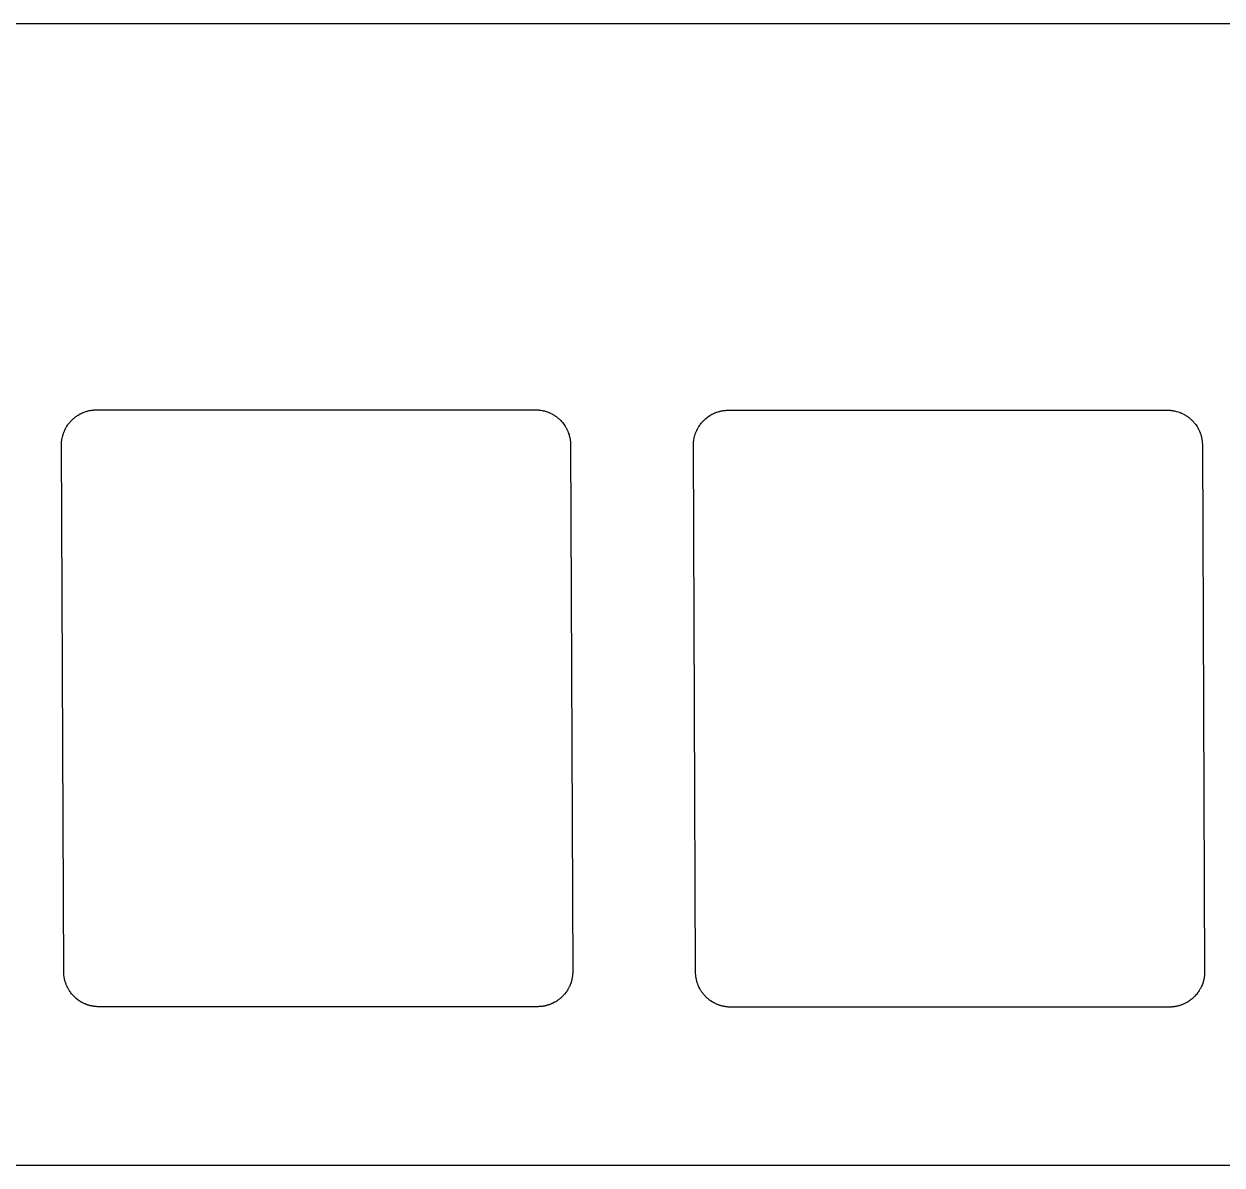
# Model space of a CAD drawing. Header units: metres. Extents: x -3 to 104, y 0 to 37.
# Drawn here: x 45.41 to 79.54, y 4.5 to 37 of the extents above; entities that cross this region are included whole.
import ezdxf

# ---------------------------------------------------------------- set-up
doc = ezdxf.new("R2010")
doc.units = ezdxf.units.M

msp = doc.modelspace()

# ---------------------------------------------------------------- linework, layer by layer
for p, q in [((103.018, 37), (-2.01758, 37)), ((47.1045, 25.9365), (47.1201, 25.9424)), ((47.1201, 25.9424), (47.1699, 25.96)), ((47.1699, 25.96), (47.1865, 25.9648)), ((47.1865, 25.9648), (47.2031, 25.9707)), ((47.2031, 25.9707), (47.2197, 25.9746)), ((47.2197, 25.9746), (47.2373, 25.9795)), ((47.2373, 25.9795), (47.2705, 25.9873)), ((47.2705, 25.9873), (47.2881, 25.9902)), ((47.2881, 25.9902), (47.3047, 25.9941)), ((47.3047, 25.9941), (47.3223, 25.9971)), ((47.3223, 25.9971), (47.3398, 25.999)), ((47.3398, 25.999), (47.3564, 26.002)), ((47.3564, 26.002), (47.374, 26.0039)), ((47.374, 26.0039), (47.3916, 26.0049)), ((47.3916, 26.0049), (47.4092, 26.0068)), ((47.4092, 26.0068), (47.4443, 26.0088)), ((47.4443, 26.0088), (59.9785, 26.0107)), ((59.9785, 26.0107), (59.9961, 26.0098)), ((59.9961, 26.0098), (60.0137, 26.0098)), ((60.0137, 26.0098), (60.0664, 26.0068)), ((60.0664, 26.0068), (60.083, 26.0049)), ((60.083, 26.0049), (60.1182, 26.001)), ((60.1182, 26.001), (60.1348, 25.998)), ((60.1348, 25.998), (60.1699, 25.9922)), ((60.1699, 25.9922), (60.1865, 25.9883)), ((60.1865, 25.9883), (60.2041, 25.9844)), ((60.2041, 25.9844), (60.2373, 25.9766)), ((60.2373, 25.9766), (60.2549, 25.9717)), ((60.2549, 25.9717), (60.2881, 25.9619)), ((60.2881, 25.9619), (60.3213, 25.9502)), ((60.3213, 25.9502), (60.3369, 25.9443)), ((60.3369, 25.9443), (60.3535, 25.9375)), ((65.1211, 25.9326), (65.1367, 25.9395)), ((65.1367, 25.9395), (65.1533, 25.9443)), ((65.1533, 25.9443), (65.1865, 25.9561)), ((65.1865, 25.9561), (65.2031, 25.9609)), ((65.2031, 25.9609), (65.2197, 25.9648)), ((65.2197, 25.9648), (65.2373, 25.9697)), ((65.2373, 25.9697), (65.2539, 25.9736)), ((65.2539, 25.9736), (65.2715, 25.9775)), ((65.2715, 25.9775), (65.2881, 25.9805)), ((65.2881, 25.9805), (65.3057, 25.9844)), ((65.3057, 25.9844), (65.3223, 25.9873)), ((65.3223, 25.9873), (65.3398, 25.9893)), ((65.3398, 25.9893), (65.3574, 25.9922)), ((65.3574, 25.9922), (65.374, 25.9941)), ((65.374, 25.9941), (65.3916, 25.9951)), ((65.3916, 25.9951), (65.4092, 25.9971)), ((65.4092, 25.9971), (65.4443, 25.999)), ((65.4443, 25.999), (77.9961, 26.001)), ((77.9961, 26.001), (78.0664, 25.9971)), ((78.0664, 25.9971), (78.083, 25.9951)), ((78.083, 25.9951), (78.1182, 25.9912)), ((78.1182, 25.9912), (78.1357, 25.9883)), ((78.1357, 25.9883), (78.1523, 25.9854)), ((78.1523, 25.9854), (78.1699, 25.9824)), ((78.1699, 25.9824), (78.1865, 25.9785)), ((78.1865, 25.9785), (78.2041, 25.9746)), ((78.2041, 25.9746), (78.2373, 25.9668)), ((78.2373, 25.9668), (78.2549, 25.9619)), ((78.2549, 25.9619), (78.2881, 25.9521)), ((78.2881, 25.9521), (78.3213, 25.9404)), ((78.3213, 25.9404), (78.3369, 25.9346)), ((46.6699, 25.5967), (46.6797, 25.6104)), ((46.6797, 25.6104), (46.6904, 25.625)), ((46.6904, 25.625), (46.7012, 25.6387)), ((46.7012, 25.6387), (46.7129, 25.6514)), ((46.7129, 25.6514), (46.7236, 25.665)), ((46.7236, 25.665), (46.7354, 25.6777)), ((46.7354, 25.6777), (46.7471, 25.6914)), ((46.7471, 25.6914), (46.7842, 25.7285)), ((46.7842, 25.7285), (46.8223, 25.7637)), ((46.8223, 25.7637), (46.8359, 25.7754)), ((46.8359, 25.7754), (46.8906, 25.8184)), ((46.8906, 25.8184), (46.9492, 25.8574)), ((46.9492, 25.8574), (46.9785, 25.875)), ((46.9785, 25.875), (46.9941, 25.8838)), ((46.9941, 25.8838), (47.0098, 25.8916)), ((47.0098, 25.8916), (47.0244, 25.9004)), ((47.0244, 25.9004), (47.04, 25.9082)), ((47.04, 25.9082), (47.0566, 25.915)), ((47.0566, 25.915), (47.0723, 25.9229)), ((47.0723, 25.9229), (47.0879, 25.9297)), ((47.0879, 25.9297), (47.1045, 25.9365)), ((60.3535, 25.9375), (60.3691, 25.9307)), ((60.3691, 25.9307), (60.3857, 25.9238)), ((60.3857, 25.9238), (60.4014, 25.917)), ((60.4014, 25.917), (60.4482, 25.8936)), ((60.4482, 25.8936), (60.4639, 25.8848)), ((60.4639, 25.8848), (60.4785, 25.876)), ((60.4785, 25.876), (60.4941, 25.8672)), ((60.4941, 25.8672), (60.5088, 25.8584)), ((60.5088, 25.8584), (60.5234, 25.8486)), ((60.5234, 25.8486), (60.5381, 25.8398)), ((60.5381, 25.8398), (60.5527, 25.8291)), ((60.5527, 25.8291), (60.5664, 25.8193)), ((60.5664, 25.8193), (60.5811, 25.8086)), ((60.5811, 25.8086), (60.5947, 25.7988)), ((60.5947, 25.7988), (60.6084, 25.7871)), ((60.6084, 25.7871), (60.6211, 25.7764)), ((60.6211, 25.7764), (60.6348, 25.7646)), ((60.6348, 25.7646), (60.6475, 25.7539)), ((60.6475, 25.7539), (60.6611, 25.7422)), ((60.6611, 25.7422), (60.6982, 25.7051)), ((60.6982, 25.7051), (60.7217, 25.6797)), ((60.7217, 25.6797), (60.7334, 25.666)), ((60.7334, 25.666), (60.7451, 25.6533)), ((60.7451, 25.6533), (60.7881, 25.5986)), ((60.7881, 25.5986), (60.8271, 25.54)), ((64.6699, 25.5869), (64.6807, 25.6016)), ((64.6807, 25.6016), (64.7021, 25.6289)), ((64.7021, 25.6289), (64.7129, 25.6416)), ((64.7129, 25.6416), (64.7246, 25.6553)), ((64.7246, 25.6553), (64.7363, 25.668)), ((64.7363, 25.668), (64.748, 25.6816)), ((64.748, 25.6816), (64.7598, 25.6943)), ((64.7598, 25.6943), (64.7842, 25.7188)), ((64.7842, 25.7188), (64.8096, 25.7422)), ((64.8096, 25.7422), (64.8232, 25.7539)), ((64.8232, 25.7539), (64.8359, 25.7656)), ((64.8359, 25.7656), (64.877, 25.7979)), ((64.877, 25.7979), (64.8916, 25.8086)), ((64.8916, 25.8086), (64.9053, 25.8184)), ((64.9053, 25.8184), (64.9492, 25.8477)), ((64.9492, 25.8477), (64.9785, 25.8652)), ((64.9785, 25.8652), (64.9941, 25.874)), ((64.9941, 25.874), (65.0098, 25.8818)), ((65.0098, 25.8818), (65.0254, 25.8906)), ((65.0254, 25.8906), (65.041, 25.8984)), ((65.041, 25.8984), (65.0566, 25.9053)), ((65.0566, 25.9053), (65.0723, 25.9131)), ((65.0723, 25.9131), (65.0879, 25.9199)), ((65.0879, 25.9199), (65.1045, 25.9268)), ((65.1045, 25.9268), (65.1211, 25.9326)), ((78.3369, 25.9346), (78.3535, 25.9277)), ((78.3535, 25.9277), (78.3691, 25.9209)), ((78.3691, 25.9209), (78.3857, 25.9141)), ((78.3857, 25.9141), (78.4014, 25.9072)), ((78.4014, 25.9072), (78.4482, 25.8838)), ((78.4482, 25.8838), (78.4639, 25.875)), ((78.4639, 25.875), (78.4785, 25.8662)), ((78.4785, 25.8662), (78.4941, 25.8574)), ((78.4941, 25.8574), (78.5088, 25.8486)), ((78.5088, 25.8486), (78.5234, 25.8389)), ((78.5234, 25.8389), (78.5381, 25.8301)), ((78.5381, 25.8301), (78.5527, 25.8193)), ((78.5527, 25.8193), (78.5664, 25.8096)), ((78.5664, 25.8096), (78.5811, 25.7988)), ((78.5811, 25.7988), (78.5947, 25.7891)), ((78.5947, 25.7891), (78.6084, 25.7773)), ((78.6084, 25.7773), (78.6221, 25.7666)), ((78.6221, 25.7666), (78.6348, 25.7559)), ((78.6348, 25.7559), (78.6484, 25.7441)), ((78.6484, 25.7441), (78.6611, 25.7324)), ((78.6611, 25.7324), (78.6982, 25.6953)), ((78.6982, 25.6953), (78.7217, 25.6699)), ((78.7217, 25.6699), (78.7334, 25.6562)), ((78.7334, 25.6562), (78.7451, 25.6436)), ((78.7451, 25.6436), (78.7881, 25.5889)), ((46.5049, 25.2344), (46.5127, 25.2676)), ((46.5127, 25.2676), (46.5176, 25.2842)), ((46.5176, 25.2842), (46.5225, 25.3018)), ((46.5225, 25.3018), (46.5273, 25.3184)), ((46.5273, 25.3184), (46.5332, 25.335)), ((46.5332, 25.335), (46.5391, 25.3506)), ((46.5391, 25.3506), (46.5449, 25.3672)), ((46.5449, 25.3672), (46.5518, 25.3838)), ((46.5518, 25.3838), (46.5586, 25.3994)), ((46.5586, 25.3994), (46.5654, 25.416)), ((46.5654, 25.416), (46.5723, 25.4316)), ((46.5723, 25.4316), (46.5957, 25.4785)), ((46.5957, 25.4785), (46.6045, 25.4941)), ((46.6045, 25.4941), (46.6123, 25.5088)), ((46.6123, 25.5088), (46.6221, 25.5244)), ((46.6221, 25.5244), (46.6396, 25.5537)), ((46.6396, 25.5537), (46.6592, 25.583)), ((46.6592, 25.583), (46.6699, 25.5967)), ((60.8271, 25.54), (60.8447, 25.5107)), ((60.8447, 25.5107), (60.8535, 25.4951)), ((60.8535, 25.4951), (60.8613, 25.4795)), ((60.8613, 25.4795), (60.8701, 25.4648)), ((60.8701, 25.4648), (60.8779, 25.4492)), ((60.8779, 25.4492), (60.8848, 25.4326)), ((60.8848, 25.4326), (60.8926, 25.417)), ((60.8926, 25.417), (60.8994, 25.4014)), ((60.8994, 25.4014), (60.9062, 25.3848)), ((60.9062, 25.3848), (60.9121, 25.3691)), ((60.9121, 25.3691), (60.9189, 25.3525)), ((60.9189, 25.3525), (60.9238, 25.3359)), ((60.9238, 25.3359), (60.9355, 25.3027)), ((60.9355, 25.3027), (60.9404, 25.2861)), ((60.9404, 25.2861), (60.9443, 25.2695)), ((60.9443, 25.2695), (60.9492, 25.252)), ((64.5049, 25.2246), (64.5127, 25.2578)), ((64.5127, 25.2578), (64.5176, 25.2754)), ((64.5176, 25.2754), (64.5225, 25.292)), ((64.5225, 25.292), (64.5283, 25.3086)), ((64.5283, 25.3086), (64.5332, 25.3252)), ((64.5332, 25.3252), (64.5391, 25.3418)), ((64.5391, 25.3418), (64.5449, 25.3574)), ((64.5449, 25.3574), (64.5518, 25.374)), ((64.5518, 25.374), (64.5586, 25.3896)), ((64.5586, 25.3896), (64.5654, 25.4062)), ((64.5654, 25.4062), (64.5723, 25.4219)), ((64.5723, 25.4219), (64.5957, 25.4688)), ((64.5957, 25.4688), (64.6045, 25.4844)), ((64.6045, 25.4844), (64.6133, 25.499)), ((64.6133, 25.499), (64.6221, 25.5146)), ((64.6221, 25.5146), (64.6309, 25.5293)), ((64.6309, 25.5293), (64.6602, 25.5732)), ((64.6602, 25.5732), (64.6699, 25.5869)), ((78.7881, 25.5889), (78.8271, 25.5303)), ((78.8271, 25.5303), (78.8447, 25.501)), ((78.8447, 25.501), (78.8535, 25.4854)), ((78.8535, 25.4854), (78.8613, 25.4697)), ((78.8613, 25.4697), (78.8701, 25.4551)), ((78.8701, 25.4551), (78.8779, 25.4395)), ((78.8779, 25.4395), (78.8848, 25.4229)), ((78.8848, 25.4229), (78.8926, 25.4072)), ((78.8926, 25.4072), (78.8994, 25.3916)), ((78.8994, 25.3916), (78.9062, 25.375)), ((78.9062, 25.375), (78.9121, 25.3594)), ((78.9121, 25.3594), (78.9189, 25.3428)), ((78.9189, 25.3428), (78.9248, 25.3262)), ((78.9248, 25.3262), (78.9297, 25.3096)), ((78.9297, 25.3096), (78.9355, 25.293)), ((78.9355, 25.293), (78.9404, 25.2764)), ((78.9404, 25.2764), (78.9443, 25.2598)), ((78.9443, 25.2598), (78.9492, 25.2422)), ((46.4785, 25.0264), (46.4814, 25.0791)), ((46.4785, 25.0088), (46.4785, 25.0264)), ((46.541, 10.0088), (46.4785, 25.0088)), ((46.4814, 25.0791), (46.4824, 25.0957)), ((46.4824, 25.0957), (46.4883, 25.1484)), ((46.4883, 25.1484), (46.4912, 25.165)), ((46.4912, 25.165), (46.4971, 25.2002)), ((46.4971, 25.2002), (46.501, 25.2168)), ((46.501, 25.2168), (46.5049, 25.2344)), ((60.9492, 25.252), (60.957, 25.2188)), ((60.957, 25.2188), (60.96, 25.2012)), ((60.96, 25.2012), (60.9639, 25.1836)), ((60.9639, 25.1836), (60.9668, 25.167)), ((60.9668, 25.167), (60.9688, 25.1494)), ((60.9688, 25.1494), (60.9717, 25.1318)), ((60.9717, 25.1318), (60.9736, 25.1152)), ((60.9736, 25.1152), (60.9746, 25.0977)), ((60.9746, 25.0977), (60.9766, 25.0801)), ((60.9766, 25.0801), (60.9785, 25.0449)), ((60.9785, 25.0449), (60.9785, 25.0107)), ((60.9785, 25.0107), (61.041, 10.0098)), ((64.4785, 24.999), (64.4795, 25.0166)), ((64.541, 9.99902), (64.4785, 24.999)), ((64.4795, 25.0342), (64.4824, 25.0869)), ((64.4795, 25.0166), (64.4795, 25.0342)), ((64.4824, 25.0869), (64.4844, 25.1035)), ((64.4844, 25.1035), (64.4883, 25.1387)), ((64.4883, 25.1387), (64.4912, 25.1553)), ((64.4912, 25.1553), (64.4971, 25.1904)), ((64.4971, 25.1904), (64.501, 25.207)), ((64.501, 25.207), (64.5049, 25.2246)), ((78.9492, 25.2422), (78.957, 25.209)), ((78.957, 25.209), (78.96, 25.1914)), ((78.96, 25.1914), (78.9639, 25.1738)), ((78.9639, 25.1738), (78.9668, 25.1572)), ((78.9668, 25.1572), (78.9688, 25.1396)), ((78.9688, 25.1396), (78.9717, 25.1221)), ((78.9717, 25.1221), (78.9736, 25.1055)), ((78.9736, 25.1055), (78.9746, 25.0879)), ((78.9746, 25.0879), (78.9766, 25.0703)), ((78.9766, 25.0703), (78.9785, 25.0352)), ((78.9785, 25.0352), (78.9785, 25.001)), ((78.9785, 25.001), (79.041, 10)), ((46.541, 9.99121), (46.541, 10.0088)), ((46.5449, 9.9209), (46.541, 9.99121)), ((46.5469, 9.9043), (46.5449, 9.9209)), ((46.5508, 9.86914), (46.5469, 9.9043)), ((61.0361, 9.90527), (61.0342, 9.8877)), ((61.0371, 9.92285), (61.0361, 9.90527)), ((61.0391, 9.94043), (61.0371, 9.92285)), ((61.04, 9.95703), (61.0391, 9.94043)), ((61.041, 9.97461), (61.04, 9.95703)), ((61.041, 10.0098), (61.041, 9.97461)), ((64.542, 9.98145), (64.541, 9.99902)), ((64.542, 9.96387), (64.542, 9.98145)), ((64.5449, 9.91113), (64.542, 9.96387)), ((64.5469, 9.89453), (64.5449, 9.91113)), ((79.0371, 9.91309), (79.0361, 9.89551)), ((79.0391, 9.93066), (79.0371, 9.91309)), ((79.04, 9.94727), (79.0391, 9.93066)), ((79.041, 9.96484), (79.04, 9.94727)), ((79.041, 10), (79.041, 9.96484)), ((46.5537, 9.85156), (46.5508, 9.86914)), ((46.5566, 9.83496), (46.5537, 9.85156)), ((46.5596, 9.81738), (46.5566, 9.83496)), ((46.5635, 9.80078), (46.5596, 9.81738)), ((46.5664, 9.7832), (46.5635, 9.80078)), ((46.5713, 9.7666), (46.5664, 9.7832)), ((46.5752, 9.75), (46.5713, 9.7666)), ((46.5801, 9.73242), (46.5752, 9.75)), ((46.5898, 9.69922), (46.5801, 9.73242)), ((46.6016, 9.66602), (46.5898, 9.69922)), ((46.6074, 9.65039), (46.6016, 9.66602)), ((46.6143, 9.63379), (46.6074, 9.65039)), ((46.6211, 9.61816), (46.6143, 9.63379)), ((46.6279, 9.60156), (46.6211, 9.61816)), ((46.6348, 9.58594), (46.6279, 9.60156)), ((46.6582, 9.53906), (46.6348, 9.58594)), ((60.9404, 9.57129), (60.9326, 9.55566)), ((60.9473, 9.58691), (60.9404, 9.57129)), ((60.9551, 9.60352), (60.9473, 9.58691)), ((60.9688, 9.63477), (60.9551, 9.60352)), ((60.9922, 9.70117), (60.9688, 9.63477)), ((60.9971, 9.71777), (60.9922, 9.70117)), ((61.0029, 9.73438), (60.9971, 9.71777)), ((61.0068, 9.75098), (61.0029, 9.73438)), ((61.0117, 9.76758), (61.0068, 9.75098)), ((61.0156, 9.78516), (61.0117, 9.76758)), ((61.0195, 9.80176), (61.0156, 9.78516)), ((61.0225, 9.81934), (61.0195, 9.80176)), ((61.0264, 9.83594), (61.0225, 9.81934)), ((61.0293, 9.85352), (61.0264, 9.83594)), ((61.0312, 9.87109), (61.0293, 9.85352)), ((61.0342, 9.8877), (61.0312, 9.87109)), ((64.5508, 9.85938), (64.5469, 9.89453)), ((64.5537, 9.8418), (64.5508, 9.85938)), ((64.5566, 9.8252), (64.5537, 9.8418)), ((64.5596, 9.80762), (64.5566, 9.8252)), ((64.5635, 9.79102), (64.5596, 9.80762)), ((64.5674, 9.77344), (64.5635, 9.79102)), ((64.5752, 9.74023), (64.5674, 9.77344)), ((64.5801, 9.72266), (64.5752, 9.74023)), ((64.585, 9.70605), (64.5801, 9.72266)), ((64.5908, 9.68945), (64.585, 9.70605)), ((64.5957, 9.67285), (64.5908, 9.68945)), ((64.6016, 9.65625), (64.5957, 9.67285)), ((64.6074, 9.64062), (64.6016, 9.65625)), ((64.6143, 9.62402), (64.6074, 9.64062)), ((64.6211, 9.6084), (64.6143, 9.62402)), ((64.6279, 9.5918), (64.6211, 9.6084)), ((64.6348, 9.57617), (64.6279, 9.5918)), ((64.6582, 9.5293), (64.6348, 9.57617)), ((78.9404, 9.56152), (78.9326, 9.5459)), ((78.9473, 9.57715), (78.9404, 9.56152)), ((78.9551, 9.59375), (78.9473, 9.57715)), ((78.9688, 9.625), (78.9551, 9.59375)), ((78.998, 9.70801), (78.9688, 9.625)), ((79.0029, 9.72461), (78.998, 9.70801)), ((79.0068, 9.74121), (79.0029, 9.72461)), ((79.0117, 9.75781), (79.0068, 9.74121)), ((79.0156, 9.77539), (79.0117, 9.75781)), ((79.0195, 9.79199), (79.0156, 9.77539)), ((79.0225, 9.80957), (79.0195, 9.79199)), ((79.0264, 9.82617), (79.0225, 9.80957)), ((79.0293, 9.84375), (79.0264, 9.82617)), ((79.0312, 9.86133), (79.0293, 9.84375)), ((79.0342, 9.87793), (79.0312, 9.86133)), ((79.0361, 9.89551), (79.0342, 9.87793)), ((46.667, 9.52344), (46.6582, 9.53906)), ((46.6748, 9.50879), (46.667, 9.52344)), ((46.6836, 9.49316), (46.6748, 9.50879)), ((46.6934, 9.47852), (46.6836, 9.49316)), ((46.7021, 9.46387), (46.6934, 9.47852)), ((46.7217, 9.43457), (46.7021, 9.46387)), ((46.7324, 9.4209), (46.7217, 9.43457)), ((46.7422, 9.40625), (46.7324, 9.4209)), ((46.7637, 9.37891), (46.7422, 9.40625)), ((46.7754, 9.36523), (46.7637, 9.37891)), ((46.7861, 9.35254), (46.7754, 9.36523)), ((46.7979, 9.33887), (46.7861, 9.35254)), ((46.8096, 9.32617), (46.7979, 9.33887)), ((46.8467, 9.28906), (46.8096, 9.32617)), ((46.8848, 9.25391), (46.8467, 9.28906)), ((46.8984, 9.24219), (46.8848, 9.25391)), ((46.9531, 9.19922), (46.8984, 9.24219)), ((60.6572, 9.22168), (60.6426, 9.21094)), ((60.6709, 9.23242), (60.6572, 9.22168)), ((60.6836, 9.24414), (60.6709, 9.23242)), ((60.6973, 9.25488), (60.6836, 9.24414)), ((60.71, 9.2666), (60.6973, 9.25488)), ((60.7236, 9.27832), (60.71, 9.2666)), ((60.7363, 9.29004), (60.7236, 9.27832)), ((60.748, 9.30273), (60.7363, 9.29004)), ((60.7607, 9.31543), (60.748, 9.30273)), ((60.7959, 9.35352), (60.7607, 9.31543)), ((60.8076, 9.36719), (60.7959, 9.35352)), ((60.8506, 9.42188), (60.8076, 9.36719)), ((60.8604, 9.43652), (60.8506, 9.42188)), ((60.8701, 9.4502), (60.8604, 9.43652)), ((60.8896, 9.47949), (60.8701, 9.4502)), ((60.8984, 9.49512), (60.8896, 9.47949)), ((60.9072, 9.50977), (60.8984, 9.49512)), ((60.916, 9.52539), (60.9072, 9.50977)), ((60.9238, 9.54004), (60.916, 9.52539)), ((60.9326, 9.55566), (60.9238, 9.54004)), ((64.667, 9.51367), (64.6582, 9.5293)), ((64.6758, 9.49902), (64.667, 9.51367)), ((64.6846, 9.4834), (64.6758, 9.49902)), ((64.6934, 9.46875), (64.6846, 9.4834)), ((64.7031, 9.4541), (64.6934, 9.46875)), ((64.7119, 9.43945), (64.7031, 9.4541)), ((64.7227, 9.4248), (64.7119, 9.43945)), ((64.7324, 9.41113), (64.7227, 9.4248)), ((64.7432, 9.39648), (64.7324, 9.41113)), ((64.7529, 9.38281), (64.7432, 9.39648)), ((64.7646, 9.36914), (64.7529, 9.38281)), ((64.7754, 9.35547), (64.7646, 9.36914)), ((64.7871, 9.34277), (64.7754, 9.35547)), ((64.7979, 9.3291), (64.7871, 9.34277)), ((64.8105, 9.31641), (64.7979, 9.3291)), ((64.8223, 9.30371), (64.8105, 9.31641)), ((64.8467, 9.2793), (64.8223, 9.30371)), ((64.8721, 9.25586), (64.8467, 9.2793)), ((64.8857, 9.24414), (64.8721, 9.25586)), ((64.8984, 9.23242), (64.8857, 9.24414)), ((64.9395, 9.2002), (64.8984, 9.23242)), ((78.6709, 9.22266), (78.6436, 9.20117)), ((78.6836, 9.23438), (78.6709, 9.22266)), ((78.6973, 9.24512), (78.6836, 9.23438)), ((78.71, 9.25684), (78.6973, 9.24512)), ((78.7236, 9.26855), (78.71, 9.25684)), ((78.7363, 9.28027), (78.7236, 9.26855)), ((78.748, 9.29297), (78.7363, 9.28027)), ((78.7607, 9.30566), (78.748, 9.29297)), ((78.7959, 9.34375), (78.7607, 9.30566)), ((78.8076, 9.35742), (78.7959, 9.34375)), ((78.8506, 9.41211), (78.8076, 9.35742)), ((78.8604, 9.42676), (78.8506, 9.41211)), ((78.8701, 9.44043), (78.8604, 9.42676)), ((78.8896, 9.46973), (78.8701, 9.44043)), ((78.8984, 9.48535), (78.8896, 9.46973)), ((78.9072, 9.5), (78.8984, 9.48535)), ((78.916, 9.51562), (78.9072, 9.5)), ((78.9238, 9.53027), (78.916, 9.51562)), ((78.9326, 9.5459), (78.9238, 9.53027)), ((47.0117, 9.16016), (46.9531, 9.19922)), ((47.041, 9.14258), (47.0117, 9.16016)), ((47.0566, 9.13379), (47.041, 9.14258)), ((47.0713, 9.125), (47.0566, 9.13379)), ((47.1025, 9.10938), (47.0713, 9.125)), ((47.1182, 9.10254), (47.1025, 9.10938)), ((47.1348, 9.09473), (47.1182, 9.10254)), ((47.1504, 9.08789), (47.1348, 9.09473)), ((47.167, 9.08105), (47.1504, 9.08789)), ((47.1826, 9.0752), (47.167, 9.08105)), ((47.1992, 9.06836), (47.1826, 9.0752)), ((47.2158, 9.0625), (47.1992, 9.06836)), ((47.2324, 9.05762), (47.2158, 9.0625)), ((47.249, 9.05176), (47.2324, 9.05762)), ((47.2656, 9.04688), (47.249, 9.05176)), ((47.2822, 9.04297), (47.2656, 9.04688)), ((47.2988, 9.03809), (47.2822, 9.04297)), ((47.3164, 9.03418), (47.2988, 9.03809)), ((47.333, 9.03027), (47.3164, 9.03418)), ((47.3506, 9.02637), (47.333, 9.03027)), ((47.3672, 9.02344), (47.3506, 9.02637)), ((47.3848, 9.02051), (47.3672, 9.02344)), ((47.4023, 9.01855), (47.3848, 9.02051)), ((47.4189, 9.01562), (47.4023, 9.01855)), ((47.4365, 9.01367), (47.4189, 9.01562)), ((47.4541, 9.0127), (47.4365, 9.01367)), ((47.4717, 9.01074), (47.4541, 9.0127)), ((47.4893, 9.00977), (47.4717, 9.01074)), ((47.5059, 9.00879), (47.4893, 9.00977)), ((60.0586, 9.00977), (47.5059, 9.00879)), ((60.0762, 9.01074), (60.0586, 9.00977)), ((60.0938, 9.01074), (60.0762, 9.01074)), ((60.1113, 9.0127), (60.0938, 9.01074)), ((60.1279, 9.01367), (60.1113, 9.0127)), ((60.1807, 9.01953), (60.1279, 9.01367)), ((60.1973, 9.02246), (60.1807, 9.01953)), ((60.2324, 9.02832), (60.1973, 9.02246)), ((60.249, 9.03125), (60.2324, 9.02832)), ((60.2666, 9.03516), (60.249, 9.03125)), ((60.2832, 9.03906), (60.2666, 9.03516)), ((60.3164, 9.04883), (60.2832, 9.03906)), ((60.334, 9.05371), (60.3164, 9.04883)), ((60.3506, 9.05859), (60.334, 9.05371)), ((60.3672, 9.06445), (60.3506, 9.05859)), ((60.3828, 9.07031), (60.3672, 9.06445)), ((60.3994, 9.07617), (60.3828, 9.07031)), ((60.416, 9.08301), (60.3994, 9.07617)), ((60.4316, 9.08887), (60.416, 9.08301)), ((60.4482, 9.09668), (60.4316, 9.08887)), ((60.4639, 9.10352), (60.4482, 9.09668)), ((60.5264, 9.13477), (60.4639, 9.10352)), ((60.541, 9.14355), (60.5264, 9.13477)), ((60.5566, 9.15234), (60.541, 9.14355)), ((60.5713, 9.16211), (60.5566, 9.15234)), ((60.5859, 9.1709), (60.5713, 9.16211)), ((60.6152, 9.19043), (60.5859, 9.1709)), ((60.6289, 9.20117), (60.6152, 9.19043)), ((60.6426, 9.21094), (60.6289, 9.20117)), ((64.9541, 9.18945), (64.9395, 9.2002)), ((64.9678, 9.17969), (64.9541, 9.18945)), ((65.0117, 9.15039), (64.9678, 9.17969)), ((65.041, 9.13281), (65.0117, 9.15039)), ((65.0566, 9.12402), (65.041, 9.13281)), ((65.0723, 9.11621), (65.0566, 9.12402)), ((65.0879, 9.10742), (65.0723, 9.11621)), ((65.1035, 9.09961), (65.0879, 9.10742)), ((65.1191, 9.09277), (65.1035, 9.09961)), ((65.1348, 9.08496), (65.1191, 9.09277)), ((65.1504, 9.07812), (65.1348, 9.08496)), ((65.167, 9.07129), (65.1504, 9.07812)), ((65.1826, 9.06543), (65.167, 9.07129)), ((65.1992, 9.05859), (65.1826, 9.06543)), ((65.2158, 9.05273), (65.1992, 9.05859)), ((65.2324, 9.04785), (65.2158, 9.05273)), ((65.249, 9.04199), (65.2324, 9.04785)), ((65.2656, 9.03711), (65.249, 9.04199)), ((65.2822, 9.0332), (65.2656, 9.03711)), ((65.2998, 9.02832), (65.2822, 9.0332)), ((65.3164, 9.02441), (65.2998, 9.02832)), ((65.334, 9.02051), (65.3164, 9.02441)), ((65.3506, 9.0166), (65.334, 9.02051)), ((65.3682, 9.01367), (65.3506, 9.0166)), ((65.3848, 9.01074), (65.3682, 9.01367)), ((65.4023, 9.00879), (65.3848, 9.01074)), ((65.4199, 9.00586), (65.4023, 9.00879)), ((65.4365, 9.00391), (65.4199, 9.00586)), ((65.4541, 9.00293), (65.4365, 9.00391)), ((65.4717, 9.00098), (65.4541, 9.00293)), ((65.5068, 8.99902), (65.4717, 9.00098)), ((78.0586, 9), (65.5068, 8.99902)), ((78.0762, 9.00098), (78.0586, 9)), ((78.0938, 9.00098), (78.0762, 9.00098)), ((78.1113, 9.00293), (78.0938, 9.00098)), ((78.1289, 9.00391), (78.1113, 9.00293)), ((78.1455, 9.00586), (78.1289, 9.00391)), ((78.1807, 9.00977), (78.1455, 9.00586)), ((78.1973, 9.0127), (78.1807, 9.00977)), ((78.2324, 9.01855), (78.1973, 9.0127)), ((78.249, 9.02148), (78.2324, 9.01855)), ((78.2666, 9.02539), (78.249, 9.02148)), ((78.2832, 9.0293), (78.2666, 9.02539)), ((78.2998, 9.03418), (78.2832, 9.0293)), ((78.3174, 9.03906), (78.2998, 9.03418)), ((78.3506, 9.04883), (78.3174, 9.03906)), ((78.3672, 9.05469), (78.3506, 9.04883)), ((78.3828, 9.06055), (78.3672, 9.05469)), ((78.3994, 9.06641), (78.3828, 9.06055)), ((78.416, 9.07324), (78.3994, 9.06641)), ((78.4316, 9.0791), (78.416, 9.07324)), ((78.4482, 9.08691), (78.4316, 9.0791)), ((78.4639, 9.09375), (78.4482, 9.08691)), ((78.5264, 9.125), (78.4639, 9.09375)), ((78.541, 9.13379), (78.5264, 9.125)), ((78.5566, 9.14258), (78.541, 9.13379)), ((78.5713, 9.15234), (78.5566, 9.14258)), ((78.5859, 9.16113), (78.5713, 9.15234)), ((78.6152, 9.18066), (78.5859, 9.16113)), ((78.6289, 9.19141), (78.6152, 9.18066)), ((78.6436, 9.20117), (78.6289, 9.19141)), ((19.9648, 4.5), (80.0352, 4.5))]:
    msp.add_line(p, q)

doc.saveas('drawing.dxf')
